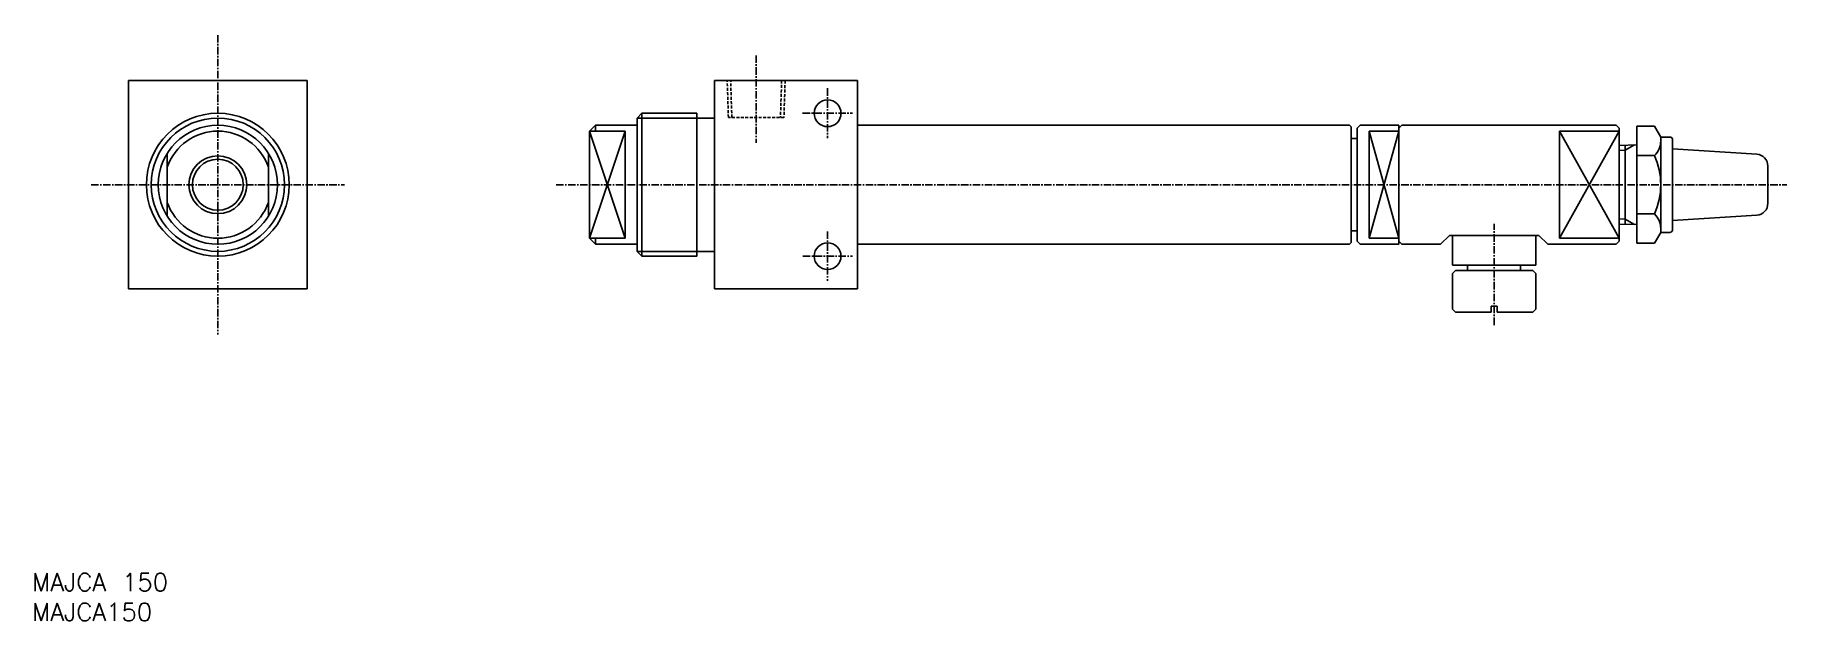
# Model space of a CAD drawing. Extents: x 1 to 295, y 0 to 98.
import ezdxf

# ---------------------------------------------------------------- set-up
doc = ezdxf.new("R2010")
doc.units = 0
doc.linetypes.add('CENTER', pattern=[2, 1.25, -0.25, 0.25, -0.25])
doc.linetypes.add('DASHED', pattern=[0.75, 0.5, -0.25])
doc.layers.get('0').update_dxf_attribs({"linetype": 'CONTINUOUS'})
doc.layers.add('CENTER', color=1, linetype='CENTER')
doc.styles.get("Standard").update_dxf_attribs({"font": 'txt.shx'})

# ---------------------------------------------------------------- blocks, each defined once
blk = doc.blocks.new('*U11')
at = {"color": 7, "linetype": 'CONTINUOUS'}
blk.add_text('MAJCA150', height=3, dxfattribs=at).set_placement((0, 0))
blk = doc.blocks.new('*U12')
at = {"color": 7, "linetype": 'CONTINUOUS'}
blk.add_text('MAJCA 150', height=3, dxfattribs=at).set_placement((0, 5))

msp = doc.modelspace()

# ---------------------------------------------------------------- linework, layer by layer
at = {"color": 7, "linetype": 'CONTINUOUS'}
for p, q in [((46.23, 90.76), (16.23, 90.76)), ((16.23, 90.76), (16.23, 55.76)), ((46.23, 55.76), (46.23, 90.76)), ((114.69, 90.76), (138.69, 90.76)), ((114.69, 90.76), (114.69, 55.76)), ((138.69, 55.76), (138.69, 90.76)), ((93.69, 82.26), (94.69, 83.26)), ((94.69, 83.26), (101.69, 83.26)), ((94.69, 82.26), (94.69, 83.26)), ((101.69, 84.45), (102.5, 85.26)), ((101.69, 84.45), (101.69, 62.07)), ((102.5, 85.26), (111.69, 85.26)), ((102.5, 61.26), (102.5, 85.26)), ((111.69, 85.26), (111.69, 61.26)), ((111.69, 84.45), (114.69, 84.45)), ((138.69, 83.26), (221.39, 83.26)), ((221.39, 83.26), (221.69, 82.96)), ((221.69, 63.56), (221.69, 82.96)), ((223.19, 83.26), (222.69, 82.76)), ((222.69, 63.76), (222.69, 82.76)), ((223.19, 83.26), (229.69, 83.26)), ((229.69, 83.26), (229.69, 63.26)), ((229.69, 82.76), (230.19, 83.26)), ((230.19, 83.26), (266.19, 83.26)), ((266.19, 83.26), (266.69, 82.76)), ((266.69, 82.76), (266.69, 63.76)), ((269.69, 83.08), (269.69, 63.45)), ((272.64, 83.08), (269.69, 83.08)), ((272.64, 83.08), (273.69, 81.26)), ((93.69, 82.26), (93.69, 64.26)), ((93.69, 82.26), (99.69, 82.26)), ((99.69, 82.26), (99.69, 64.26)), ((221.69, 81.01), (222.69, 81.01)), ((224.69, 82.26), (224.69, 64.26)), ((224.69, 82.26), (229.69, 82.26)), ((256.69, 82.26), (256.69, 64.26)), ((256.69, 82.26), (266.69, 82.26)), ((269.69, 79.96), (266.69, 79.87)), ((267.69, 79.9), (267.69, 66.62)), ((273.69, 81.26), (273.69, 65.26)), ((275.19, 81.26), (273.69, 81.26)), ((275.69, 80.76), (275.69, 65.76)), ((22.73, 78.53), (22.73, 67.99)), ((39.73, 78.53), (39.73, 67.99)), ((272.64, 78.17), (269.69, 78.17)), ((275.69, 79.26), (289.81, 78.38)), ((291.69, 76.38), (291.69, 70.14)), ((272.64, 68.35), (269.69, 68.35)), ((275.69, 67.26), (289.81, 68.14)), ((221.69, 65.51), (222.69, 65.51)), ((269.69, 66.56), (266.69, 66.65)), ((272.64, 63.45), (273.69, 65.26)), ((275.19, 65.26), (273.69, 65.26)), ((93.69, 64.26), (94.69, 63.26)), ((93.69, 64.26), (99.69, 64.26)), ((94.69, 63.26), (94.69, 64.26)), ((94.69, 63.26), (101.69, 63.26)), ((101.69, 62.07), (102.5, 61.26)), ((111.69, 62.07), (114.69, 62.07)), ((138.69, 63.26), (221.39, 63.26)), ((221.39, 63.26), (221.69, 63.56)), ((223.19, 63.26), (222.69, 63.76)), ((223.19, 63.26), (229.69, 63.26)), ((224.69, 64.26), (229.69, 64.26)), ((229.69, 63.76), (230.19, 63.26)), ((230.19, 63.26), (236.69, 63.26)), ((236.69, 63.26), (238.19, 64.76)), ((238.19, 64.76), (253.19, 64.76)), ((238.69, 59.76), (238.69, 64.76)), ((252.69, 59.76), (252.69, 64.76)), ((253.19, 64.76), (254.69, 63.26)), ((254.69, 63.26), (266.19, 63.26)), ((256.69, 64.26), (266.69, 64.26)), ((266.69, 63.76), (266.19, 63.26)), ((272.64, 63.45), (269.69, 63.45)), ((102.5, 61.26), (111.69, 61.26)), ((252.69, 59.76), (238.69, 59.76)), ((241.23, 58.86), (241.23, 59.76)), ((250.14, 58.86), (250.14, 59.76)), ((238.69, 58.36), (239.19, 58.86)), ((238.69, 52.36), (238.69, 58.36)), ((252.19, 58.86), (239.19, 58.86)), ((252.69, 58.36), (252.19, 58.86)), ((252.69, 52.36), (252.69, 58.36)), ((16.23, 55.76), (46.23, 55.76)), ((114.69, 55.76), (138.69, 55.76)), ((239.19, 51.86), (238.69, 52.36)), ((245.19, 51.86), (239.19, 51.86)), ((245.19, 51.86), (245.19, 52.86)), ((246.19, 52.86), (245.19, 52.86)), ((246.19, 51.86), (246.19, 52.86)), ((252.19, 51.86), (246.19, 51.86)), ((252.69, 52.36), (252.19, 51.86))]:
    msp.add_line(p, q, dxfattribs=at)
at = {"color": 3, "linetype": 'DASHED'}
for p, q in [((117.02, 84.54), (116.82, 90.74)), ((117.6, 84.54), (117.4, 90.76)), ((125.97, 90.76), (125.77, 84.54)), ((126.55, 90.74), (126.36, 84.54)), ((126.36, 84.54), (117.02, 84.54))]:
    msp.add_line(p, q, dxfattribs=at)
at = {"color": 3, "linetype": 'CONTINUOUS'}
for p, q in [((101.69, 84.45), (111.69, 84.45)), ((93.69, 82.26), (99.69, 64.26)), ((99.69, 82.26), (93.69, 64.26)), ((224.69, 64.26), (229.69, 82.26)), ((224.69, 82.26), (229.69, 64.26)), ((256.69, 82.26), (266.69, 64.26)), ((256.69, 64.26), (266.69, 82.26)), ((269.25, 79.95), (267.69, 79.05)), ((267.69, 79.05), (266.69, 79.01)), ((267.69, 67.48), (266.69, 67.51)), ((269.25, 66.57), (267.69, 67.48)), ((101.69, 62.07), (111.69, 62.07))]:
    msp.add_line(p, q, dxfattribs=at)
at = {"color": 7, "linetype": 'CONTINUOUS'}
for centre, radius in [((133.69, 85.26), 2.25), ((31.23, 73.26), 12), ((31.23, 73.26), 10), ((31.23, 73.26), 4.28), ((133.69, 61.26), 2.25)]:
    msp.add_circle(centre, radius, dxfattribs=at)
at = {"color": 3, "linetype": 'CONTINUOUS'}
for radius in [11.19, 4.86]:
    msp.add_circle((31.23, 73.26), radius, dxfattribs=at)
at = {"color": 7, "linetype": 'CONTINUOUS'}
for centre, radius, start, end in [((31.23, 73.26), 9, 19.1881, 160.8119), ((270.29, 80.62), 3.4, 313.7504, 0), ((275.19, 80.76), 0.5, 0, 90), ((261.67, 73.26), 12.02, 335.8939, 24.1061), ((289.69, 76.38), 2, 0, 86.4237), ((31.23, 73.26), 9, 199.1881, 340.8119), ((270.29, 65.9), 3.4, 0, 46.2496), ((289.69, 70.14), 2, 273.5763, 0), ((275.19, 65.76), 0.5, 270, 0)]:
    msp.add_arc(centre, radius, start, end, dxfattribs=at)
msp.add_point((114.69, 73.26), dxfattribs=at)
at = {"layer": 'CENTER', "color": 1, "linetype": 'CENTER'}
for p, q in [((31.23, 98.4), (31.23, 48.13)), ((121.69, 94.98), (121.69, 80.27)), ((133.69, 89.45), (133.69, 81.07)), ((129.5, 85.26), (137.87, 85.26)), ((9.95, 73.26), (52.51, 73.26)), ((88.09, 73.26), (294.9, 73.26)), ((133.69, 65.42), (133.69, 57.1)), ((245.69, 49.69), (245.69, 66.69)), ((129.52, 61.26), (137.85, 61.26))]:
    msp.add_line(p, q, dxfattribs=at)

# ---------------------------------------------------------------- block references
at = {"color": 7, "linetype": 'CONTINUOUS'}
for name in ['*U12', '*U11']:
    msp.add_blockref(name, (0, 0), dxfattribs=at)

doc.saveas('drawing.dxf')
